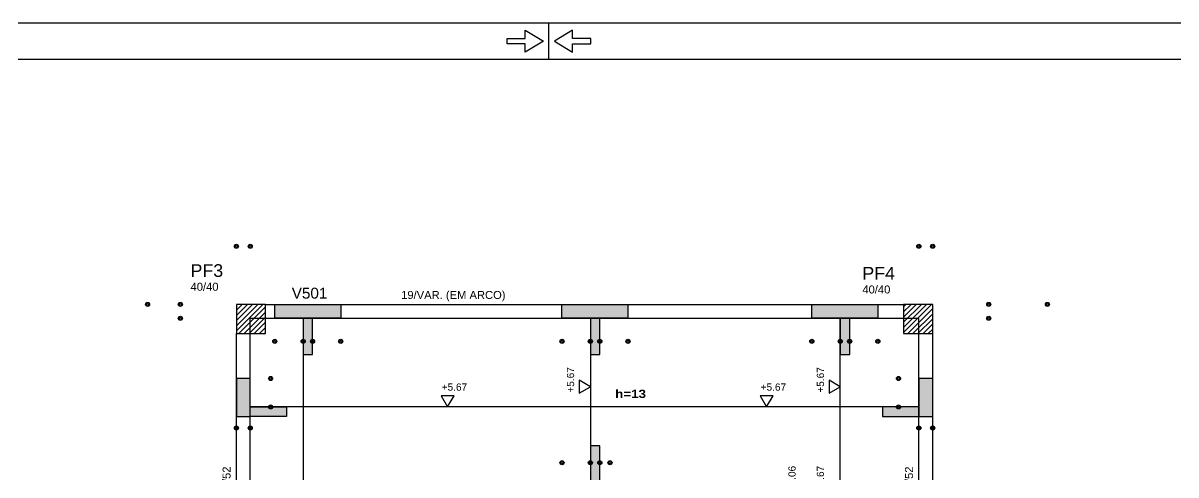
# Model space of a CAD drawing. Extents: x -15895 to 12929, y -2522 to 15173.
# Drawn here: x -13447 to -11863, y 14552 to 15173 of the extents above; entities that cross this region are included whole.
import ezdxf

# ---------------------------------------------------------------- set-up
doc = ezdxf.new("R2010")
doc.units = 0
doc.linetypes.add('ESTILO_TQS_0002', pattern=[0.4, 0.1, -0.3])
doc.linetypes.add('ESTILO_TQS_0006', pattern=[0.3, 0.2, -0.1])
for name, color, linetype in [('MTH-179', 1, 'Continuous'), ('MTH-224', 4, 'Continuous'), ('MTH-DIM-PILAR', 3, 'Continuous'), ('MTH-DIM-VIGA', 3, 'Continuous'), ('MTH-FACE-VIGA', 7, 'Continuous'), ('MTH-HACHURA-PILAR', 1, 'Continuous'), ('MTH-LINHA-SEÇÃO', 16, 'Continuous'), ('MTH-MARGEM', 5, 'Continuous'), ('MTH-PILAR-MORRE', 5, 'Continuous'), ('MTH-SIMB_COTA', 3, 'Continuous'), ('MTH-SOMBRA21', 150, 'Continuous'), ('MTH-TIT1-PILAR', 5, 'Continuous'), ('MTH-TIT1-VIGA', 5, 'Continuous'), ('MTH-TXT', 4, 'Continuous'), ('MTH-TXT-NEGRITO', 5, 'Continuous'), ('MTH-VIGA-INVERTIDA', 7, 'ESTILO_TQS_0002')]:
    doc.layers.add(name, color=color, linetype=linetype)
doc.styles.add('TQS_ARIAL', font='arial.ttf')
doc.styles.add('TQS_ARIAL_BLACK', font='ariblk.ttf')

msp = doc.modelspace()

# ---------------------------------------------------------------- linework, layer by layer
at = {"layer": 'MTH-179', "linetype": 'Continuous'}
for p, q in [((-8099.64, 15172.93), (-15894.64, 15172.93)), ((-12724.64, 15122.93), (-12724.64, 15172.93))]:
    msp.add_line(p, q, dxfattribs=at)
for points in [[(-12732.14, 15147.93), (-12757.14, 15132.93), (-12757.14, 15144.18), (-12782.14, 15144.18), (-12782.14, 15151.68), (-12757.14, 15151.68), (-12757.14, 15162.93), (-12732.14, 15147.93)], [(-12717.14, 15147.93), (-12692.14, 15132.93), (-12692.14, 15144.18), (-12667.14, 15144.18), (-12667.14, 15151.68), (-12692.14, 15151.68), (-12692.14, 15162.93), (-12717.14, 15147.93)]]:
    msp.add_lwpolyline(points, dxfattribs=at)
at = {"layer": 'MTH-224', "linetype": 'Continuous'}
for points in [[(-12682.96, 14664.24), (-12667.66, 14673.07), (-12682.96, 14681.9), (-12682.96, 14664.24)], [(-12339.54, 14664.24), (-12324.24, 14673.07), (-12339.54, 14681.9), (-12339.54, 14664.24)], [(-12872.67, 14660.61), (-12863.84, 14645.31), (-12855.01, 14660.61), (-12872.67, 14660.61)], [(-12434.27, 14660.61), (-12425.44, 14645.31), (-12416.61, 14660.61), (-12434.27, 14660.61)]]:
    msp.add_lwpolyline(points, dxfattribs=at)
at = {"layer": 'MTH-FACE-VIGA', "linetype": 'Continuous'}
for p, q in [((-13114.16, 14786.16), (-12237.16, 14786.16)), ((-13154.16, 14373.66), (-13154.16, 14746.16)), ((-12197.16, 14373.66), (-12197.16, 14746.16))]:
    msp.add_line(p, q, dxfattribs=at)
at = {"layer": 'MTH-HACHURA-PILAR', "linetype": 'Continuous'}
for p, q in [((-13154.16, 14749.83), (-13117.83, 14786.16)), ((-13154.16, 14756.9), (-13124.91, 14786.16)), ((-13154.16, 14763.97), (-13131.98, 14786.16)), ((-13154.16, 14771.04), (-13139.05, 14786.16)), ((-13154.16, 14778.11), (-13146.12, 14786.16)), ((-13154.16, 14785.19), (-13153.19, 14786.16)), ((-12237.16, 14747.59), (-12198.6, 14786.16)), ((-12237.16, 14754.66), (-12205.67, 14786.16)), ((-12237.16, 14761.73), (-12212.74, 14786.16)), ((-12237.16, 14768.8), (-12219.81, 14786.16)), ((-12237.16, 14775.88), (-12226.88, 14786.16)), ((-12237.16, 14782.95), (-12233.95, 14786.16)), ((-13150.76, 14746.16), (-13114.16, 14782.76)), ((-13143.69, 14746.16), (-13114.16, 14775.69)), ((-13136.62, 14746.16), (-13114.16, 14768.62)), ((-12231.52, 14746.16), (-12197.16, 14780.52)), ((-12224.45, 14746.16), (-12197.16, 14773.45)), ((-13129.55, 14746.16), (-13114.16, 14761.55)), ((-13122.48, 14746.16), (-13114.16, 14754.47)), ((-12217.38, 14746.16), (-12197.16, 14766.38)), ((-12210.31, 14746.16), (-12197.16, 14759.31)), ((-13115.41, 14746.16), (-13114.16, 14747.4)), ((-12203.24, 14746.16), (-12197.16, 14752.24))]:
    msp.add_line(p, q, dxfattribs=at)
at = {"layer": 'MTH-LINHA-SEÇÃO', "linetype": 'Continuous'}
for p, q in [((-13062.42, 14767.16), (-13062.42, 14456.1)), ((-12667.66, 14767.16), (-12667.66, 14541.66)), ((-12324.24, 14470.71), (-12324.24, 14767.16)), ((-12216.16, 14645.31), (-13135.16, 14645.31))]:
    msp.add_line(p, q, dxfattribs=at)
for points in [[(-13010.71, 14767.16), (-13101.42, 14767.16), (-13101.42, 14786.16), (-13010.71, 14786.16), (-13010.71, 14767.16)], [(-12615.95, 14767.16), (-12706.66, 14767.16), (-12706.66, 14786.16), (-12615.95, 14786.16), (-12615.95, 14767.16)], [(-12272.53, 14767.16), (-12363.24, 14767.16), (-12363.24, 14786.16), (-12272.53, 14786.16), (-12272.53, 14767.16)], [(-13062.42, 14767.16), (-13062.42, 14717.16), (-13049.42, 14717.16), (-13049.42, 14767.16), (-13062.42, 14767.16)], [(-12667.66, 14767.16), (-12667.66, 14717.16), (-12654.66, 14717.16), (-12654.66, 14767.16), (-12667.66, 14767.16)], [(-12324.24, 14767.16), (-12324.24, 14717.16), (-12311.24, 14717.16), (-12311.24, 14767.16), (-12324.24, 14767.16)], [(-13135.16, 14632.31), (-13135.16, 14684.31), (-13154.16, 14684.31), (-13154.16, 14632.31), (-13135.16, 14632.31)], [(-12197.16, 14632.31), (-12197.16, 14684.31), (-12216.16, 14684.31), (-12216.16, 14632.31), (-12197.16, 14632.31)], [(-13135.16, 14645.31), (-13085.16, 14645.31), (-13085.16, 14632.31), (-13135.16, 14632.31), (-13135.16, 14645.31)], [(-12216.16, 14645.31), (-12266.16, 14645.31), (-12266.16, 14632.31), (-12216.16, 14632.31), (-12216.16, 14645.31)], [(-12667.66, 14591.66), (-12667.66, 14541.66), (-12654.66, 14541.66), (-12654.66, 14591.66), (-12667.66, 14591.66)]]:
    msp.add_lwpolyline(points, dxfattribs=at)
at = {"layer": 'MTH-MARGEM', "linetype": 'Continuous'}
msp.add_line((-8149.64, 15122.93), (-15719.64, 15122.93), dxfattribs=at)
at = {"layer": 'MTH-PILAR-MORRE', "linetype": 'Continuous'}
for points in [[(-13114.16, 14786.16), (-13154.16, 14786.16), (-13154.16, 14746.16), (-13114.16, 14746.16), (-13114.16, 14786.16)], [(-12197.16, 14786.16), (-12237.16, 14786.16), (-12237.16, 14746.16), (-12197.16, 14746.16), (-12197.16, 14786.16)]]:
    msp.add_lwpolyline(points, dxfattribs=at)
at = {"layer": 'MTH-SIMB_COTA', "linetype": 'Continuous'}
for centre, radius in [((-13154.16, 14866.16), 2.8), ((-13154.16, 14866.16), 2.8), ((-13154.16, 14866.16), 1.4), ((-13154.16, 14866.16), 1.4), ((-13135.16, 14866.16), 2.8), ((-13135.16, 14866.16), 2.8), ((-13135.16, 14866.16), 1.4), ((-13135.16, 14866.16), 1.4), ((-12216.16, 14866.16), 2.8), ((-12216.16, 14866.16), 2.8), ((-12216.16, 14866.16), 1.4), ((-12216.16, 14866.16), 1.4), ((-12197.16, 14866.16), 2.8), ((-12197.16, 14866.16), 2.8), ((-12197.16, 14866.16), 1.4), ((-12197.16, 14866.16), 1.4), ((-13276.21, 14786.16), 2.8), ((-13276.21, 14786.16), 1.4), ((-13231.18, 14786.16), 2.8), ((-13231.18, 14786.16), 1.4), ((-12120.15, 14786.16), 2.8), ((-12120.15, 14786.16), 1.4), ((-12039.52, 14786.16), 2.8), ((-12039.52, 14786.16), 1.4), ((-13231.18, 14767.16), 2.8), ((-13231.18, 14767.16), 2.8), ((-13231.18, 14767.16), 1.4), ((-13231.18, 14767.16), 1.4), ((-12120.15, 14767.16), 2.8), ((-12120.15, 14767.16), 2.8), ((-12120.15, 14767.16), 1.4), ((-12120.15, 14767.16), 1.4), ((-13101.42, 14735.38), 2.8), ((-13101.42, 14735.38), 1.4), ((-13062.42, 14735.38), 2.8), ((-13062.42, 14735.38), 2.8), ((-13062.42, 14735.38), 1.4), ((-13062.42, 14735.38), 1.4), ((-13049.42, 14735.38), 2.8), ((-13049.42, 14735.38), 2.8), ((-13049.42, 14735.38), 1.4), ((-13049.42, 14735.38), 1.4), ((-13010.71, 14735.38), 2.8), ((-13010.71, 14735.38), 1.4), ((-12706.66, 14735.38), 2.8), ((-12706.66, 14735.38), 1.4), ((-12667.66, 14735.38), 2.8), ((-12667.66, 14735.38), 2.8), ((-12667.66, 14735.38), 1.4), ((-12667.66, 14735.38), 1.4), ((-12654.66, 14735.38), 2.8), ((-12654.66, 14735.38), 2.8), ((-12654.66, 14735.38), 1.4), ((-12654.66, 14735.38), 1.4), ((-12615.95, 14735.38), 2.8), ((-12615.95, 14735.38), 1.4), ((-12363.24, 14735.38), 2.8), ((-12363.24, 14735.38), 1.4), ((-12324.24, 14735.38), 2.8), ((-12324.24, 14735.38), 2.8), ((-12324.24, 14735.38), 1.4), ((-12324.24, 14735.38), 1.4), ((-12311.24, 14735.38), 2.8), ((-12311.24, 14735.38), 2.8), ((-12311.24, 14735.38), 1.4), ((-12311.24, 14735.38), 1.4), ((-12272.53, 14735.38), 2.8), ((-12272.53, 14735.38), 1.4), ((-13107.17, 14684.31), 2.8), ((-13107.17, 14684.31), 1.4), ((-12244.16, 14684.31), 2.8), ((-12244.16, 14684.31), 1.4), ((-13107.17, 14645.31), 2.8), ((-13107.17, 14645.31), 1.4), ((-12244.16, 14645.31), 2.8), ((-12244.16, 14645.31), 1.4), ((-13154.16, 14616.41), 2.8), ((-13154.16, 14616.41), 1.4), ((-13135.16, 14616.41), 2.8), ((-13135.16, 14616.41), 1.4), ((-12216.16, 14616.41), 2.8), ((-12216.16, 14616.41), 1.4), ((-12197.16, 14616.41), 2.8), ((-12197.16, 14616.41), 1.4), ((-12706.66, 14568.48), 2.8), ((-12706.66, 14568.48), 1.4), ((-12667.66, 14568.48), 2.8), ((-12667.66, 14568.48), 2.8), ((-12667.66, 14568.48), 1.4), ((-12667.66, 14568.48), 1.4), ((-12654.66, 14568.48), 2.8), ((-12654.66, 14568.48), 2.8), ((-12654.66, 14568.48), 1.4), ((-12654.66, 14568.48), 1.4), ((-12640.66, 14568.48), 2.8), ((-12640.66, 14568.48), 1.4)]:
    msp.add_circle(centre, radius, dxfattribs=at)
at = {"layer": 'MTH-SOMBRA21', "linetype": 'Continuous'}
for points in [[(-13010.71, 14767.16), (-13101.42, 14767.16), (-13101.42, 14786.16)], [(-13010.71, 14767.16), (-13101.42, 14786.16), (-13010.71, 14786.16)], [(-13010.71, 14767.16), (-13010.71, 14786.16), (-13010.71, 14767.16)], [(-12615.95, 14767.16), (-12706.66, 14767.16), (-12706.66, 14786.16)], [(-12615.95, 14767.16), (-12706.66, 14786.16), (-12615.95, 14786.16)], [(-12615.95, 14767.16), (-12615.95, 14786.16), (-12615.95, 14767.16)], [(-12272.53, 14767.16), (-12363.24, 14767.16), (-12363.24, 14786.16)], [(-12272.53, 14767.16), (-12363.24, 14786.16), (-12272.53, 14786.16)], [(-12272.53, 14767.16), (-12272.53, 14786.16), (-12272.53, 14767.16)], [(-13062.42, 14767.16), (-13062.42, 14717.16), (-13049.42, 14717.16)], [(-13062.42, 14767.16), (-13049.42, 14717.16), (-13049.42, 14767.16)], [(-13062.42, 14767.16), (-13049.42, 14767.16), (-13062.42, 14767.16)], [(-12667.66, 14767.16), (-12667.66, 14717.16), (-12654.66, 14717.16)], [(-12667.66, 14767.16), (-12654.66, 14717.16), (-12654.66, 14767.16)], [(-12667.66, 14767.16), (-12654.66, 14767.16), (-12667.66, 14767.16)], [(-12324.24, 14767.16), (-12324.24, 14717.16), (-12311.24, 14717.16)], [(-12324.24, 14767.16), (-12311.24, 14717.16), (-12311.24, 14767.16)], [(-12324.24, 14767.16), (-12311.24, 14767.16), (-12324.24, 14767.16)], [(-13135.16, 14632.31), (-13135.16, 14684.31), (-13154.16, 14684.31)], [(-13135.16, 14632.31), (-13154.16, 14684.31), (-13154.16, 14632.31)], [(-12197.16, 14632.31), (-12197.16, 14684.31), (-12216.16, 14684.31)], [(-12197.16, 14632.31), (-12216.16, 14684.31), (-12216.16, 14632.31)], [(-13135.16, 14645.31), (-13085.16, 14645.31), (-13085.16, 14632.31)], [(-13135.16, 14645.31), (-13085.16, 14632.31), (-13135.16, 14632.31)], [(-13135.16, 14645.31), (-13135.16, 14632.31), (-13135.16, 14645.31)], [(-12216.16, 14645.31), (-12266.16, 14645.31), (-12266.16, 14632.31)], [(-12216.16, 14645.31), (-12266.16, 14632.31), (-12216.16, 14632.31)], [(-12216.16, 14645.31), (-12216.16, 14632.31), (-12216.16, 14645.31)], [(-13135.16, 14632.31), (-13154.16, 14632.31), (-13135.16, 14632.31)], [(-12197.16, 14632.31), (-12216.16, 14632.31), (-12197.16, 14632.31)], [(-12667.66, 14591.66), (-12667.66, 14541.66), (-12654.66, 14541.66)], [(-12667.66, 14591.66), (-12654.66, 14541.66), (-12654.66, 14591.66)], [(-12667.66, 14591.66), (-12654.66, 14591.66), (-12667.66, 14591.66)]]:
    msp.add_solid(points, dxfattribs=at)
at = {"layer": 'MTH-VIGA-INVERTIDA', "linetype": 'ESTILO_TQS_0006'}
for p, q in [((-13135.16, 14767.16), (-12216.16, 14767.16)), ((-13135.16, 14416.69), (-13135.16, 14767.16)), ((-12216.16, 14416.69), (-12216.16, 14767.16))]:
    msp.add_line(p, q, dxfattribs=at)

# ---------------------------------------------------------------- texts
at = {"layer": 'MTH-DIM-PILAR', "linetype": 'Continuous', "style": 'TQS_ARIAL'}
for p in [(-13217.2, 14804.95), (-12293.81, 14801.23)]:
    msp.add_text('40/40', height=11, dxfattribs=at).set_placement(p)
at = {"layer": 'MTH-DIM-VIGA', "linetype": 'Continuous', "style": 'TQS_ARIAL'}
msp.add_text('19/VAR. (EM ARCO)', height=11, dxfattribs=at).set_placement((-12927.7, 14793.66))
for p in [(-13162.16, 14524.92), (-12224.16, 14524.92)]:
    msp.add_text('19/52', height=11, rotation=90, dxfattribs=at).set_placement(p)
at = {"layer": 'MTH-TIT1-PILAR', "linetype": 'Continuous', "style": 'TQS_ARIAL'}
for s, p in [('PF3', (-13217.2, 14823.95)), ('PF4', (-12293.81, 14820.23))]:
    msp.add_text(s, height=17.5, dxfattribs=at).set_placement(p)
at = {"layer": 'MTH-TIT1-VIGA', "linetype": 'Continuous', "style": 'TQS_ARIAL'}
msp.add_text('V501', height=15, dxfattribs=at).set_placement((-13078.07, 14794.16))
at = {"layer": 'MTH-TXT', "linetype": 'Continuous', "style": 'TQS_ARIAL'}
for s, p in [('+5.67', (-12689.98, 14664.93)), ('+5.67', (-12346.56, 14664.93)), ('+6.06', (-12385.56, 14529.32)), ('+5.67', (-12346.56, 14529.32))]:
    msp.add_text(s, height=9.9, rotation=90, dxfattribs=at).set_placement(p)
for p in [(-12871.98, 14667.63), (-12433.58, 14667.63)]:
    msp.add_text('+5.67', height=9.9, dxfattribs=at).set_placement(p)
at = {"layer": 'MTH-TXT-NEGRITO', "linetype": 'Continuous', "style": 'TQS_ARIAL_BLACK'}
msp.add_text('h=13', height=11.5, dxfattribs=at).set_placement((-12633.59, 14657.49))

doc.saveas('drawing.dxf')
